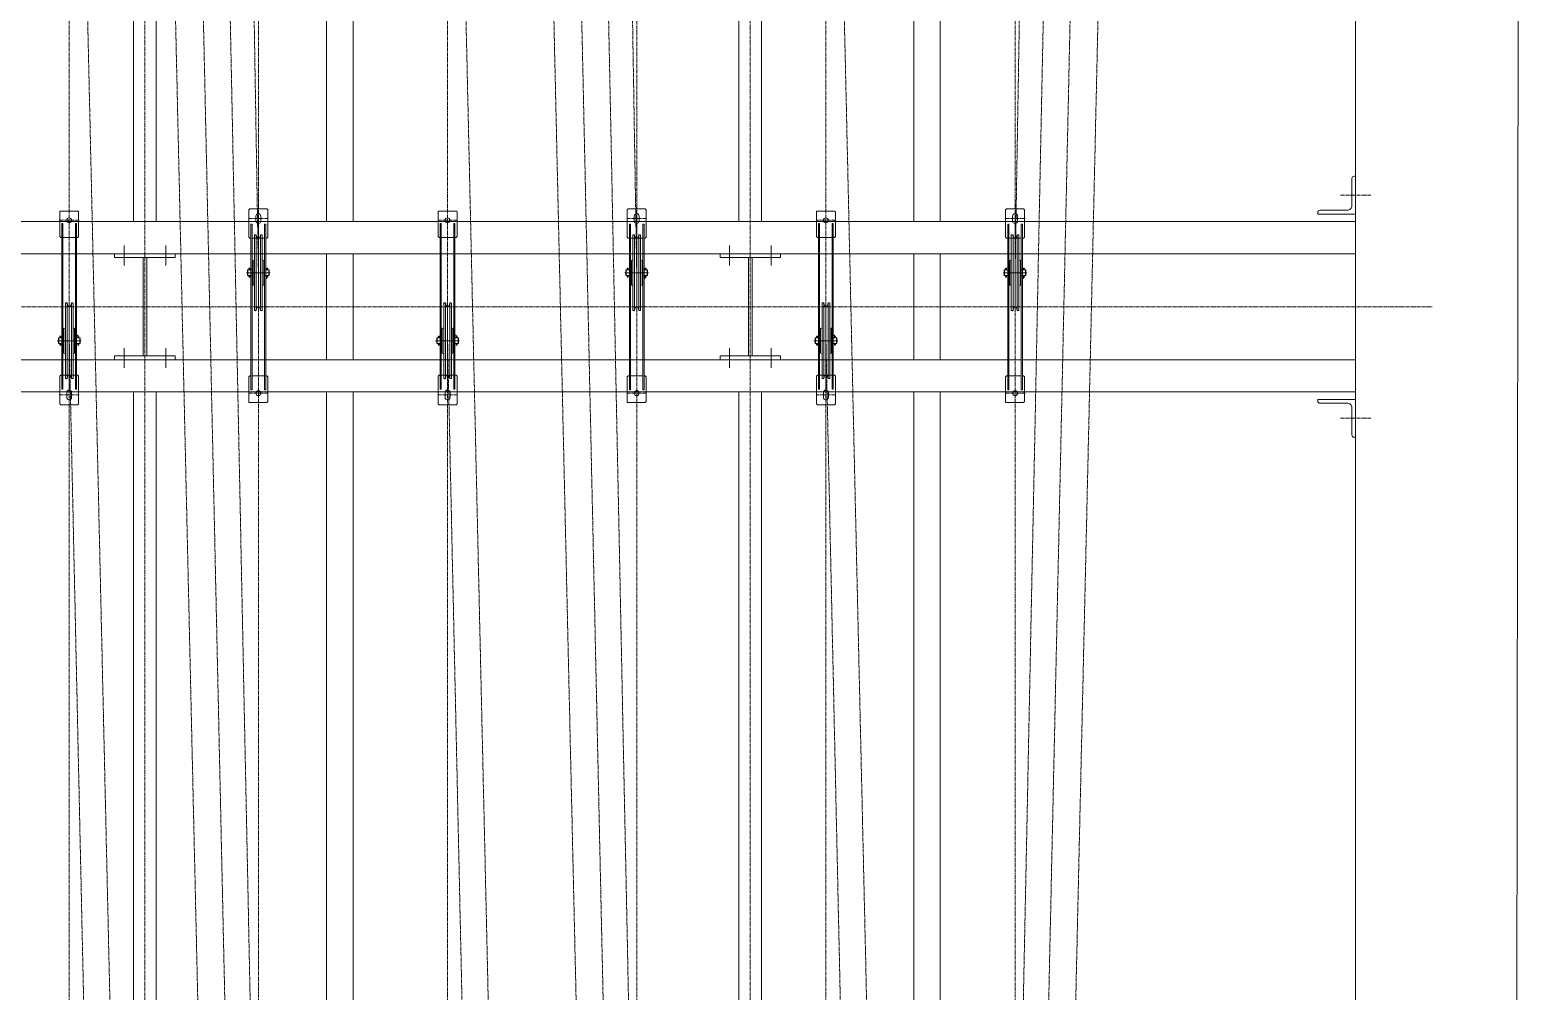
# Model space of a CAD drawing. Header units: millimetres. Extents: x 53635 to 142317, y 101101 to 147193.
# Drawn here: x 73712 to 77653, y 114912 to 117454 of the extents above; entities that cross this region are included whole.
import ezdxf

# ---------------------------------------------------------------- set-up
doc = ezdxf.new("R2010")
doc.units = ezdxf.units.MM
doc.header["$LTSCALE"] = 0.5
doc.header["$MEASUREMENT"] = 0
doc.linetypes.add('AXES2', pattern=[28.575, 19.05, -3.175, 3.175, -3.175])
for name, color, linetype, lineweight in [('-AXE', 1, 'AXES2', 0), ('-beton', 6, 'Continuous', 0), ('-fort', 7, 'Continuous', 0), ('AXE', 1, 'AXES2', 0), ('FORT', 7, 'Continuous', 0)]:
    doc.layers.add(name, color=color, linetype=linetype, lineweight=lineweight)

msp = doc.modelspace()

# ---------------------------------------------------------------- linework, layer by layer
at = {"layer": '-AXE'}
for p, q in [((74015.9, 121723.73), (74015.9, 105730.21)), ((75615.9, 121723.73), (75615.9, 105730.21)), ((77175.88, 117016.59), (77256.21, 117016.59)), ((70604.5, 116721.59), (77418.31, 116721.59)), ((77175.88, 116426.59), (77256.21, 116426.59))]:
    msp.add_line(p, q, dxfattribs=at)
at = {"layer": '-beton'}
for p, q in [((77626.32, 104896.59), (77653.47, 122516.59)), ((77215.89, 105296.59), (77215.89, 122146.59))]:
    msp.add_line(p, q, dxfattribs=at)
at = {"layer": '-fort'}
for p, q in [((73985.9, 119496.59), (73985.9, 116946.59)), ((74045.9, 119496.59), (74045.9, 116946.59)), ((75585.9, 119496.59), (75585.9, 116946.59)), ((75645.9, 119496.59), (75645.9, 116946.59)), ((70815.89, 116946.59), (77215.89, 116946.59)), ((73960.9, 116883.16), (73960.9, 116830.96)), ((74070.9, 116883.16), (74070.9, 116830.96)), ((75560.9, 116883.16), (75560.9, 116830.96)), ((75670.9, 116883.16), (75670.9, 116830.96)), ((70815.89, 116861.59), (77215.89, 116861.59)), ((73935.9, 116861.59), (73935.9, 116851.59)), ((73935.9, 116851.59), (74095.9, 116851.59)), ((74010.9, 116851.59), (74010.9, 116591.59)), ((74020.9, 116851.59), (74020.9, 116591.59)), ((74095.9, 116861.59), (74095.9, 116851.59)), ((75535.9, 116861.59), (75535.9, 116851.59)), ((75535.9, 116851.59), (75695.9, 116851.59)), ((75610.9, 116851.59), (75610.9, 116591.59)), ((75620.9, 116851.59), (75620.9, 116591.59)), ((75695.9, 116861.59), (75695.9, 116851.59)), ((73960.9, 116560.01), (73960.9, 116612.21)), ((74070.9, 116560.01), (74070.9, 116612.21)), ((75560.9, 116560.01), (75560.9, 116612.21)), ((75670.9, 116560.01), (75670.9, 116612.21)), ((70815.89, 116581.59), (77215.89, 116581.59)), ((73935.9, 116591.59), (74095.9, 116591.59)), ((73935.9, 116581.59), (73935.9, 116591.59)), ((74095.9, 116581.59), (74095.9, 116591.59)), ((75535.9, 116581.59), (75535.9, 116591.59)), ((75535.9, 116591.59), (75695.9, 116591.59)), ((75695.9, 116581.59), (75695.9, 116591.59)), ((70815.89, 116496.59), (77215.89, 116496.59)), ((73985.9, 116496.59), (73985.9, 113946.59)), ((74045.9, 116496.59), (74045.9, 113946.59)), ((75585.9, 116496.59), (75585.9, 113946.59)), ((75645.9, 116496.59), (75645.9, 113946.59))]:
    msp.add_line(p, q, dxfattribs=at)
for points in [[(77205.9, 117060.59, -0.4142136), (77211.9, 117066.59), (77215.9, 117066.59), (77215.9, 116966.59), (77115.9, 116966.59), (77115.9, 116970.59, -0.4142136), (77121.9, 116976.59), (77193.9, 116976.59, 0.4142136), (77205.9, 116988.59)], [(77205.9, 116382.59, 0.4142136), (77211.9, 116376.59), (77215.9, 116376.59), (77215.9, 116476.59), (77115.9, 116476.59), (77115.9, 116472.59, 0.4142136), (77121.9, 116466.59), (77193.9, 116466.59, -0.4142136), (77205.9, 116454.59)]]:
    msp.add_lwpolyline(points, format="xyb", close=True, dxfattribs=at)
at = {"layer": 'AXE'}
for p, q in [((74315.89, 121521.59), (74315.89, 106721.59)), ((75315.89, 121521.59), (75315.89, 106721.59)), ((76315.89, 121521.59), (76315.89, 106721.59)), ((74315.89, 107811.59), (74007.89, 121409.09)), ((74084.89, 121409.09), (74315.89, 110811.59)), ((74315.89, 113811.59), (74161.89, 121409.09)), ((74238.89, 121409.09), (74315.89, 116811.59)), ((75315.89, 107811.59), (75007.89, 121409.09)), ((75084.89, 121409.09), (75315.89, 110811.59)), ((75315.89, 113811.59), (75161.89, 121409.09)), ((75238.89, 121409.09), (75315.89, 116811.59)), ((76315.89, 107811.59), (76623.89, 121409.09)), ((76546.89, 121409.09), (76315.89, 110811.59)), ((76315.89, 113811.59), (76469.89, 121409.09)), ((76392.89, 121409.09), (76315.89, 116811.59)), ((73815.89, 120721.59), (73815.89, 105921.59)), ((74815.89, 120721.59), (74815.89, 105921.59)), ((75815.89, 120721.59), (75815.89, 105921.59)), ((73815.89, 119631.59), (74123.89, 106034.09)), ((74815.89, 119631.59), (75123.89, 106034.09)), ((75815.89, 119631.59), (76123.89, 106034.09)), ((74315.79, 116879.41), (74315.79, 116994.96)), ((75315.79, 116879.41), (75315.79, 116994.96)), ((76315.79, 116879.41), (76315.79, 116994.96)), ((74342.07, 116954.59), (74289.52, 116954.59)), ((75342.07, 116954.59), (75289.52, 116954.59)), ((76342.07, 116954.59), (76289.52, 116954.59)), ((73842.07, 116950.09), (73789.52, 116950.09)), ((74842.07, 116950.09), (74789.52, 116950.09)), ((75842.07, 116950.09), (75789.52, 116950.09)), ((74046.89, 106034.09), (73815.89, 116631.59)), ((75046.89, 106034.09), (74815.89, 116631.59)), ((76046.89, 106034.09), (75815.89, 116631.59)), ((73815.79, 116563.76), (73815.79, 116448.21)), ((74815.79, 116563.76), (74815.79, 116448.21)), ((75815.79, 116563.76), (75815.79, 116448.21)), ((73842.07, 116488.59), (73789.52, 116488.59)), ((74342.07, 116493.09), (74289.52, 116493.09)), ((74842.07, 116488.59), (74789.52, 116488.59)), ((75342.07, 116493.09), (75289.52, 116493.09)), ((75842.07, 116488.59), (75789.52, 116488.59)), ((76342.07, 116493.09), (76289.52, 116493.09))]:
    msp.add_line(p, q, dxfattribs=at)
at = {"layer": 'FORT'}
for p, q in [((74496.15, 116946.59), (74496.15, 119496.59)), ((74566.15, 116946.59), (74566.15, 119496.59)), ((76047.82, 116946.59), (76047.82, 119496.59)), ((76117.82, 116946.59), (76117.82, 119496.59)), ((73838.29, 116974.59), (73790.79, 116974.59)), ((73790.79, 116974.59), (73790.79, 116907.09)), ((73840.79, 116972.09), (73838.29, 116974.59)), ((73840.79, 116907.09), (73840.79, 116972.09)), ((74290.79, 116978.09), (74293.29, 116980.59)), ((74290.79, 116978.09), (74290.79, 116905.09)), ((74338.29, 116980.59), (74293.29, 116980.59)), ((74309.29, 116948.09), (74309.29, 116961.09)), ((74322.29, 116948.09), (74322.29, 116961.09)), ((74340.79, 116978.09), (74338.29, 116980.59)), ((74340.79, 116905.09), (74340.79, 116978.09)), ((74838.29, 116974.59), (74790.79, 116974.59)), ((74790.79, 116974.59), (74790.79, 116907.09)), ((74840.79, 116972.09), (74838.29, 116974.59)), ((74840.79, 116907.09), (74840.79, 116972.09)), ((75290.79, 116978.09), (75293.29, 116980.59)), ((75290.79, 116978.09), (75290.79, 116905.09)), ((75338.29, 116980.59), (75293.29, 116980.59)), ((75309.29, 116948.09), (75309.29, 116961.09)), ((75322.29, 116948.09), (75322.29, 116961.09)), ((75340.79, 116978.09), (75338.29, 116980.59)), ((75340.79, 116905.09), (75340.79, 116978.09)), ((75838.29, 116974.59), (75790.79, 116974.59)), ((75790.79, 116974.59), (75790.79, 116907.09)), ((75840.79, 116972.09), (75838.29, 116974.59)), ((75840.79, 116907.09), (75840.79, 116972.09)), ((76290.79, 116978.09), (76293.29, 116980.59)), ((76290.79, 116978.09), (76290.79, 116905.09)), ((76338.29, 116980.59), (76293.29, 116980.59)), ((76309.29, 116948.09), (76309.29, 116961.09)), ((76322.29, 116948.09), (76322.29, 116961.09)), ((76340.79, 116978.09), (76338.29, 116980.59)), ((76340.79, 116905.09), (76340.79, 116978.09)), ((73796.29, 116503.59), (73796.29, 116941.59)), ((73799.29, 116941.59), (73796.29, 116941.59)), ((73799.29, 116503.59), (73799.29, 116941.59)), ((73832.29, 116503.59), (73832.29, 116941.59)), ((73835.29, 116941.59), (73832.29, 116941.59)), ((73835.29, 116503.59), (73835.29, 116941.59)), ((74296.29, 116939.59), (74296.29, 116501.59)), ((74296.29, 116939.59), (74299.29, 116939.59)), ((74299.29, 116939.59), (74299.29, 116501.59)), ((74332.29, 116939.59), (74332.29, 116501.59)), ((74332.29, 116939.59), (74335.29, 116939.59)), ((74335.29, 116939.59), (74335.29, 116501.59)), ((74796.29, 116503.59), (74796.29, 116941.59)), ((74799.29, 116941.59), (74796.29, 116941.59)), ((74799.29, 116503.59), (74799.29, 116941.59)), ((74832.29, 116503.59), (74832.29, 116941.59)), ((74835.29, 116941.59), (74832.29, 116941.59)), ((74835.29, 116503.59), (74835.29, 116941.59)), ((75296.29, 116939.59), (75296.29, 116501.59)), ((75296.29, 116939.59), (75299.29, 116939.59)), ((75299.29, 116939.59), (75299.29, 116501.59)), ((75332.29, 116939.59), (75332.29, 116501.59)), ((75332.29, 116939.59), (75335.29, 116939.59)), ((75335.29, 116939.59), (75335.29, 116501.59)), ((75796.29, 116503.59), (75796.29, 116941.59)), ((75799.29, 116941.59), (75796.29, 116941.59)), ((75799.29, 116503.59), (75799.29, 116941.59)), ((75832.29, 116503.59), (75832.29, 116941.59)), ((75835.29, 116941.59), (75832.29, 116941.59)), ((75835.29, 116503.59), (75835.29, 116941.59)), ((76296.29, 116939.59), (76296.29, 116501.59)), ((76296.29, 116939.59), (76299.29, 116939.59)), ((76299.29, 116939.59), (76299.29, 116501.59)), ((76332.29, 116939.59), (76332.29, 116501.59)), ((76332.29, 116939.59), (76335.29, 116939.59)), ((76335.29, 116939.59), (76335.29, 116501.59)), ((73793.29, 116904.59), (73790.79, 116907.09)), ((73793.29, 116904.59), (73796.29, 116904.59)), ((73799.29, 116904.59), (73832.29, 116904.59)), ((73835.29, 116904.59), (73838.29, 116904.59)), ((73838.29, 116904.59), (73840.79, 116907.09)), ((74293.29, 116902.59), (74290.79, 116905.09)), ((74293.29, 116902.59), (74296.29, 116902.59)), ((74299.29, 116902.59), (74332.29, 116902.59)), ((74305.89, 116811.59), (74305.89, 116910.59)), ((74306.89, 116911.59), (74309.38, 116911.59)), ((74310.34, 116714.09), (74310.34, 116910.84)), ((74312.03, 116904.55), (74310.34, 116910.84)), ((74319.76, 116904.55), (74321.44, 116910.84)), ((74321.44, 116714.09), (74321.44, 116910.84)), ((74322.41, 116911.59), (74324.89, 116911.59)), ((74325.89, 116712.59), (74325.89, 116910.59)), ((74335.29, 116902.59), (74338.29, 116902.59)), ((74338.29, 116902.59), (74340.79, 116905.09)), ((74793.29, 116904.59), (74790.79, 116907.09)), ((74793.29, 116904.59), (74796.29, 116904.59)), ((74799.29, 116904.59), (74832.29, 116904.59)), ((74835.29, 116904.59), (74838.29, 116904.59)), ((74838.29, 116904.59), (74840.79, 116907.09)), ((75293.29, 116902.59), (75290.79, 116905.09)), ((75293.29, 116902.59), (75296.29, 116902.59)), ((75299.29, 116902.59), (75332.29, 116902.59)), ((75305.89, 116811.59), (75305.89, 116910.59)), ((75306.89, 116911.59), (75309.38, 116911.59)), ((75310.34, 116714.09), (75310.34, 116910.84)), ((75312.03, 116904.55), (75310.34, 116910.84)), ((75319.76, 116904.55), (75321.44, 116910.84)), ((75321.44, 116714.09), (75321.44, 116910.84)), ((75322.41, 116911.59), (75324.89, 116911.59)), ((75325.89, 116712.59), (75325.89, 116910.59)), ((75335.29, 116902.59), (75338.29, 116902.59)), ((75338.29, 116902.59), (75340.79, 116905.09)), ((75793.29, 116904.59), (75790.79, 116907.09)), ((75793.29, 116904.59), (75796.29, 116904.59)), ((75799.29, 116904.59), (75832.29, 116904.59)), ((75835.29, 116904.59), (75838.29, 116904.59)), ((75838.29, 116904.59), (75840.79, 116907.09)), ((76293.29, 116902.59), (76290.79, 116905.09)), ((76293.29, 116902.59), (76296.29, 116902.59)), ((76299.29, 116902.59), (76332.29, 116902.59)), ((76305.89, 116811.59), (76305.89, 116910.59)), ((76306.89, 116911.59), (76309.38, 116911.59)), ((76310.34, 116714.09), (76310.34, 116910.84)), ((76312.03, 116904.55), (76310.34, 116910.84)), ((76319.76, 116904.55), (76321.44, 116910.84)), ((76321.44, 116714.09), (76321.44, 116910.84)), ((76322.41, 116911.59), (76324.89, 116911.59)), ((76325.89, 116712.59), (76325.89, 116910.59)), ((76335.29, 116902.59), (76338.29, 116902.59)), ((76338.29, 116902.59), (76340.79, 116905.09)), ((74301.89, 116844.09), (74305.89, 116845.16)), ((74301.89, 116811.59), (74301.89, 116844.09)), ((74329.89, 116844.09), (74325.89, 116845.16)), ((74329.89, 116811.59), (74329.89, 116844.09)), ((74496.15, 116581.59), (74496.15, 116861.59)), ((74566.15, 116581.59), (74566.15, 116861.59)), ((75301.89, 116844.09), (75305.89, 116845.16)), ((75301.89, 116811.59), (75301.89, 116844.09)), ((75329.89, 116844.09), (75325.89, 116845.16)), ((75329.89, 116811.59), (75329.89, 116844.09)), ((76047.82, 116581.59), (76047.82, 116861.59)), ((76117.82, 116581.59), (76117.82, 116861.59)), ((76301.89, 116844.09), (76305.89, 116845.16)), ((76301.89, 116811.59), (76301.89, 116844.09)), ((76329.89, 116844.09), (76325.89, 116845.16)), ((76329.89, 116811.59), (76329.89, 116844.09)), ((74288.24, 116819.09), (74287.39, 116818.21)), ((74287.39, 116818.21), (74287.39, 116804.96)), ((74288.24, 116804.09), (74287.39, 116804.96)), ((74288.24, 116804.09), (74288.24, 116819.09)), ((74293.39, 116819.09), (74288.24, 116819.09)), ((74293.39, 116804.09), (74288.24, 116804.09)), ((74290.68, 116823.41), (74290.68, 116822.6)), ((74293.36, 116823.41), (74290.68, 116823.41)), ((74290.68, 116822.6), (74292.6, 116822.6)), ((74292.6, 116821.36), (74290.68, 116819.94)), ((74290.68, 116819.94), (74291.18, 116819.1)), ((74290.68, 116803.23), (74291.18, 116804.07)), ((74292.6, 116801.81), (74290.68, 116803.23)), ((74290.68, 116800.57), (74292.6, 116800.57)), ((74290.68, 116799.76), (74290.68, 116800.57)), ((74293.36, 116799.76), (74290.68, 116799.76)), ((74291.23, 116819.18), (74293.36, 116820.68)), ((74291.23, 116803.99), (74293.36, 116802.49)), ((74292.6, 116822.6), (74292.6, 116821.36)), ((74292.6, 116800.57), (74292.6, 116801.81)), ((74293.36, 116820.68), (74293.36, 116823.41)), ((74293.36, 116802.49), (74293.36, 116799.76)), ((74299.39, 116819.19), (74293.39, 116819.19)), ((74299.39, 116803.99), (74293.39, 116803.99)), ((74301.99, 116823.09), (74299.49, 116823.09)), ((74301.99, 116800.09), (74299.49, 116800.09)), ((74301.89, 116811.59), (74301.89, 116779.09)), ((74305.89, 116811.59), (74305.89, 116712.59)), ((74329.79, 116823.09), (74332.29, 116823.09)), ((74329.79, 116800.09), (74332.29, 116800.09)), ((74329.89, 116811.59), (74329.89, 116779.09)), ((74338.39, 116819.19), (74332.39, 116819.19)), ((74338.39, 116803.99), (74332.39, 116803.99)), ((74338.39, 116796.59), (74335.39, 116796.59)), ((74343.55, 116819.09), (74338.39, 116819.09)), ((74343.55, 116804.09), (74338.39, 116804.09)), ((74338.39, 116797.08), (74338.39, 116803.98)), ((74338.43, 116820.57), (74338.43, 116823.31)), ((74338.43, 116823.31), (74341.11, 116823.31)), ((74340.56, 116819.08), (74338.43, 116820.57)), ((74340.56, 116803.88), (74338.43, 116802.38)), ((74338.43, 116802.38), (74338.43, 116799.65)), ((74338.43, 116799.65), (74341.11, 116799.65)), ((74339.19, 116822.49), (74339.19, 116821.26)), ((74341.11, 116822.49), (74339.19, 116822.49)), ((74339.19, 116821.26), (74341.11, 116819.84)), ((74339.19, 116801.7), (74341.11, 116803.12)), ((74339.19, 116800.46), (74339.19, 116801.7)), ((74341.11, 116800.46), (74339.19, 116800.46)), ((74341.11, 116819.84), (74340.61, 116819)), ((74341.11, 116803.12), (74340.61, 116803.96)), ((74341.11, 116823.31), (74341.11, 116822.49)), ((74341.11, 116799.65), (74341.11, 116800.46)), ((74343.55, 116804.09), (74343.55, 116819.09)), ((74343.55, 116804.09), (74343.55, 116819.09)), ((74343.55, 116819.09), (74344.39, 116818.21)), ((74343.55, 116804.09), (74344.39, 116804.96)), ((74344.39, 116818.21), (74344.39, 116804.96)), ((75288.24, 116819.09), (75287.39, 116818.21)), ((75287.39, 116818.21), (75287.39, 116804.96)), ((75288.24, 116804.09), (75287.39, 116804.96)), ((75288.24, 116804.09), (75288.24, 116819.09)), ((75293.39, 116819.09), (75288.24, 116819.09)), ((75293.39, 116804.09), (75288.24, 116804.09)), ((75290.68, 116823.41), (75290.68, 116822.6)), ((75293.36, 116823.41), (75290.68, 116823.41)), ((75290.68, 116822.6), (75292.6, 116822.6)), ((75292.6, 116821.36), (75290.68, 116819.94)), ((75290.68, 116819.94), (75291.18, 116819.1)), ((75290.68, 116803.23), (75291.18, 116804.07)), ((75292.6, 116801.81), (75290.68, 116803.23)), ((75290.68, 116800.57), (75292.6, 116800.57)), ((75290.68, 116799.76), (75290.68, 116800.57)), ((75293.36, 116799.76), (75290.68, 116799.76)), ((75291.23, 116819.18), (75293.36, 116820.68)), ((75291.23, 116803.99), (75293.36, 116802.49)), ((75292.6, 116822.6), (75292.6, 116821.36)), ((75292.6, 116800.57), (75292.6, 116801.81)), ((75293.36, 116820.68), (75293.36, 116823.41)), ((75293.36, 116802.49), (75293.36, 116799.76)), ((75299.39, 116819.19), (75293.39, 116819.19)), ((75299.39, 116803.99), (75293.39, 116803.99)), ((75301.99, 116823.09), (75299.49, 116823.09)), ((75301.99, 116800.09), (75299.49, 116800.09)), ((75301.89, 116811.59), (75301.89, 116779.09)), ((75305.89, 116811.59), (75305.89, 116712.59)), ((75329.79, 116823.09), (75332.29, 116823.09)), ((75329.79, 116800.09), (75332.29, 116800.09)), ((75329.89, 116811.59), (75329.89, 116779.09)), ((75338.39, 116819.19), (75332.39, 116819.19)), ((75338.39, 116803.99), (75332.39, 116803.99)), ((75338.39, 116796.59), (75335.39, 116796.59)), ((75343.55, 116819.09), (75338.39, 116819.09)), ((75343.55, 116804.09), (75338.39, 116804.09)), ((75338.39, 116797.08), (75338.39, 116803.98)), ((75338.43, 116820.57), (75338.43, 116823.31)), ((75338.43, 116823.31), (75341.11, 116823.31)), ((75340.56, 116819.08), (75338.43, 116820.57)), ((75340.56, 116803.88), (75338.43, 116802.38)), ((75338.43, 116802.38), (75338.43, 116799.65)), ((75338.43, 116799.65), (75341.11, 116799.65)), ((75339.19, 116822.49), (75339.19, 116821.26)), ((75341.11, 116822.49), (75339.19, 116822.49)), ((75339.19, 116821.26), (75341.11, 116819.84)), ((75339.19, 116801.7), (75341.11, 116803.12)), ((75339.19, 116800.46), (75339.19, 116801.7)), ((75341.11, 116800.46), (75339.19, 116800.46)), ((75341.11, 116819.84), (75340.61, 116819)), ((75341.11, 116803.12), (75340.61, 116803.96)), ((75341.11, 116823.31), (75341.11, 116822.49)), ((75341.11, 116799.65), (75341.11, 116800.46)), ((75343.55, 116804.09), (75343.55, 116819.09)), ((75343.55, 116804.09), (75343.55, 116819.09)), ((75343.55, 116819.09), (75344.39, 116818.21)), ((75343.55, 116804.09), (75344.39, 116804.96)), ((75344.39, 116818.21), (75344.39, 116804.96)), ((76288.24, 116819.09), (76287.39, 116818.21)), ((76287.39, 116818.21), (76287.39, 116804.96)), ((76288.24, 116804.09), (76287.39, 116804.96)), ((76288.24, 116804.09), (76288.24, 116819.09)), ((76293.39, 116819.09), (76288.24, 116819.09)), ((76293.39, 116804.09), (76288.24, 116804.09)), ((76290.68, 116823.41), (76290.68, 116822.6)), ((76293.36, 116823.41), (76290.68, 116823.41)), ((76290.68, 116822.6), (76292.6, 116822.6)), ((76292.6, 116821.36), (76290.68, 116819.94)), ((76290.68, 116819.94), (76291.18, 116819.1)), ((76290.68, 116803.23), (76291.18, 116804.07)), ((76292.6, 116801.81), (76290.68, 116803.23)), ((76290.68, 116800.57), (76292.6, 116800.57)), ((76290.68, 116799.76), (76290.68, 116800.57)), ((76293.36, 116799.76), (76290.68, 116799.76)), ((76291.23, 116819.18), (76293.36, 116820.68)), ((76291.23, 116803.99), (76293.36, 116802.49)), ((76292.6, 116822.6), (76292.6, 116821.36)), ((76292.6, 116800.57), (76292.6, 116801.81)), ((76293.36, 116820.68), (76293.36, 116823.41)), ((76293.36, 116802.49), (76293.36, 116799.76)), ((76299.39, 116819.19), (76293.39, 116819.19)), ((76299.39, 116803.99), (76293.39, 116803.99)), ((76301.99, 116823.09), (76299.49, 116823.09)), ((76301.99, 116800.09), (76299.49, 116800.09)), ((76301.89, 116811.59), (76301.89, 116779.09)), ((76305.89, 116811.59), (76305.89, 116712.59)), ((76329.79, 116823.09), (76332.29, 116823.09)), ((76329.79, 116800.09), (76332.29, 116800.09)), ((76329.89, 116811.59), (76329.89, 116779.09)), ((76338.39, 116819.19), (76332.39, 116819.19)), ((76338.39, 116803.99), (76332.39, 116803.99)), ((76338.39, 116796.59), (76335.39, 116796.59)), ((76343.55, 116819.09), (76338.39, 116819.09)), ((76343.55, 116804.09), (76338.39, 116804.09)), ((76338.39, 116797.08), (76338.39, 116803.98)), ((76338.43, 116820.57), (76338.43, 116823.31)), ((76338.43, 116823.31), (76341.11, 116823.31)), ((76340.56, 116819.08), (76338.43, 116820.57)), ((76340.56, 116803.88), (76338.43, 116802.38)), ((76338.43, 116802.38), (76338.43, 116799.65)), ((76338.43, 116799.65), (76341.11, 116799.65)), ((76339.19, 116822.49), (76339.19, 116821.26)), ((76341.11, 116822.49), (76339.19, 116822.49)), ((76339.19, 116821.26), (76341.11, 116819.84)), ((76339.19, 116801.7), (76341.11, 116803.12)), ((76339.19, 116800.46), (76339.19, 116801.7)), ((76341.11, 116800.46), (76339.19, 116800.46)), ((76341.11, 116819.84), (76340.61, 116819)), ((76341.11, 116803.12), (76340.61, 116803.96)), ((76341.11, 116823.31), (76341.11, 116822.49)), ((76341.11, 116799.65), (76341.11, 116800.46)), ((76343.55, 116804.09), (76343.55, 116819.09)), ((76343.55, 116804.09), (76343.55, 116819.09)), ((76343.55, 116819.09), (76344.39, 116818.21)), ((76343.55, 116804.09), (76344.39, 116804.96)), ((76344.39, 116818.21), (76344.39, 116804.96)), ((74301.89, 116779.09), (74305.89, 116778.01)), ((74305.89, 116778.01), (74305.89, 116739.84)), ((74329.89, 116779.09), (74325.89, 116778.01)), ((75301.89, 116779.09), (75305.89, 116778.01)), ((75305.89, 116778.01), (75305.89, 116739.84)), ((75329.89, 116779.09), (75325.89, 116778.01)), ((76301.89, 116779.09), (76305.89, 116778.01)), ((76305.89, 116778.01), (76305.89, 116739.84)), ((76329.89, 116779.09), (76325.89, 116778.01)), ((73805.89, 116631.59), (73805.89, 116730.59)), ((73806.89, 116731.59), (73809.38, 116731.59)), ((73812.03, 116724.55), (73810.34, 116730.84)), ((73810.34, 116729.09), (73810.34, 116532.33)), ((73819.76, 116724.55), (73821.44, 116730.84)), ((73821.44, 116729.09), (73821.44, 116532.33)), ((73822.41, 116731.59), (73824.89, 116731.59)), ((73825.89, 116730.59), (73825.89, 116532.59)), ((74312.03, 116718.62), (74310.34, 116712.33)), ((74319.76, 116718.62), (74321.44, 116712.33)), ((74805.89, 116631.59), (74805.89, 116730.59)), ((74806.89, 116731.59), (74809.38, 116731.59)), ((74812.03, 116724.55), (74810.34, 116730.84)), ((74810.34, 116729.09), (74810.34, 116532.33)), ((74819.76, 116724.55), (74821.44, 116730.84)), ((74821.44, 116729.09), (74821.44, 116532.33)), ((74822.41, 116731.59), (74824.89, 116731.59)), ((74825.89, 116730.59), (74825.89, 116532.59)), ((75312.03, 116718.62), (75310.34, 116712.33)), ((75319.76, 116718.62), (75321.44, 116712.33)), ((75805.89, 116631.59), (75805.89, 116730.59)), ((75806.89, 116731.59), (75809.38, 116731.59)), ((75812.03, 116724.55), (75810.34, 116730.84)), ((75810.34, 116729.09), (75810.34, 116532.33)), ((75819.76, 116724.55), (75821.44, 116730.84)), ((75821.44, 116729.09), (75821.44, 116532.33)), ((75822.41, 116731.59), (75824.89, 116731.59)), ((75825.89, 116730.59), (75825.89, 116532.59)), ((76312.03, 116718.62), (76310.34, 116712.33)), ((76319.76, 116718.62), (76321.44, 116712.33)), ((73805.89, 116665.16), (73805.89, 116703.33)), ((74306.89, 116711.59), (74309.38, 116711.59)), ((74322.41, 116711.59), (74324.89, 116711.59)), ((74805.89, 116665.16), (74805.89, 116703.33)), ((75306.89, 116711.59), (75309.38, 116711.59)), ((75322.41, 116711.59), (75324.89, 116711.59)), ((75805.89, 116665.16), (75805.89, 116703.33)), ((76306.89, 116711.59), (76309.38, 116711.59)), ((76322.41, 116711.59), (76324.89, 116711.59)), ((73788.24, 116639.09), (73787.39, 116638.21)), ((73787.39, 116624.96), (73787.39, 116638.21)), ((73788.24, 116639.09), (73788.24, 116624.09)), ((73793.39, 116639.09), (73788.24, 116639.09)), ((73793.36, 116643.41), (73790.68, 116643.41)), ((73790.68, 116643.41), (73790.68, 116642.6)), ((73790.68, 116642.6), (73792.6, 116642.6)), ((73792.6, 116641.36), (73790.68, 116639.94)), ((73790.68, 116639.94), (73791.18, 116639.1)), ((73791.23, 116639.18), (73793.36, 116640.68)), ((73792.6, 116642.6), (73792.6, 116641.36)), ((73793.36, 116640.68), (73793.36, 116643.41)), ((73799.39, 116639.19), (73793.39, 116639.19)), ((73801.99, 116643.09), (73799.49, 116643.09)), ((73801.89, 116664.09), (73805.89, 116665.16)), ((73801.89, 116631.59), (73801.89, 116664.09)), ((73829.89, 116664.09), (73825.89, 116665.16)), ((73829.79, 116643.09), (73832.29, 116643.09)), ((73829.89, 116631.59), (73829.89, 116664.09)), ((73838.39, 116639.19), (73832.39, 116639.19)), ((73838.39, 116646.59), (73835.39, 116646.59)), ((73838.39, 116646.09), (73838.39, 116639.19)), ((73843.55, 116639.09), (73838.39, 116639.09)), ((73838.43, 116640.79), (73838.43, 116643.52)), ((73838.43, 116643.52), (73841.11, 116643.52)), ((73840.56, 116639.29), (73838.43, 116640.79)), ((73839.19, 116642.71), (73839.19, 116641.47)), ((73841.11, 116642.71), (73839.19, 116642.71)), ((73839.19, 116641.47), (73841.11, 116640.05)), ((73841.11, 116640.05), (73840.61, 116639.21)), ((73841.11, 116643.52), (73841.11, 116642.71)), ((73843.55, 116639.09), (73843.55, 116624.09)), ((73843.55, 116639.09), (73843.55, 116624.09)), ((73843.55, 116639.09), (73844.39, 116638.21)), ((73844.39, 116624.96), (73844.39, 116638.21)), ((74788.24, 116639.09), (74787.39, 116638.21)), ((74787.39, 116624.96), (74787.39, 116638.21)), ((74788.24, 116639.09), (74788.24, 116624.09)), ((74793.39, 116639.09), (74788.24, 116639.09)), ((74793.36, 116643.41), (74790.68, 116643.41)), ((74790.68, 116643.41), (74790.68, 116642.6)), ((74790.68, 116642.6), (74792.6, 116642.6)), ((74792.6, 116641.36), (74790.68, 116639.94)), ((74790.68, 116639.94), (74791.18, 116639.1)), ((74791.23, 116639.18), (74793.36, 116640.68)), ((74792.6, 116642.6), (74792.6, 116641.36)), ((74793.36, 116640.68), (74793.36, 116643.41)), ((74799.39, 116639.19), (74793.39, 116639.19)), ((74801.99, 116643.09), (74799.49, 116643.09)), ((74801.89, 116664.09), (74805.89, 116665.16)), ((74801.89, 116631.59), (74801.89, 116664.09)), ((74829.89, 116664.09), (74825.89, 116665.16)), ((74829.79, 116643.09), (74832.29, 116643.09)), ((74829.89, 116631.59), (74829.89, 116664.09)), ((74838.39, 116639.19), (74832.39, 116639.19)), ((74838.39, 116646.59), (74835.39, 116646.59)), ((74838.39, 116646.09), (74838.39, 116639.19)), ((74843.55, 116639.09), (74838.39, 116639.09)), ((74838.43, 116640.79), (74838.43, 116643.52)), ((74838.43, 116643.52), (74841.11, 116643.52)), ((74840.56, 116639.29), (74838.43, 116640.79)), ((74839.19, 116642.71), (74839.19, 116641.47)), ((74841.11, 116642.71), (74839.19, 116642.71)), ((74839.19, 116641.47), (74841.11, 116640.05)), ((74841.11, 116640.05), (74840.61, 116639.21)), ((74841.11, 116643.52), (74841.11, 116642.71)), ((74843.55, 116639.09), (74843.55, 116624.09)), ((74843.55, 116639.09), (74843.55, 116624.09)), ((74843.55, 116639.09), (74844.39, 116638.21)), ((74844.39, 116624.96), (74844.39, 116638.21)), ((75788.24, 116639.09), (75787.39, 116638.21)), ((75787.39, 116624.96), (75787.39, 116638.21)), ((75788.24, 116639.09), (75788.24, 116624.09)), ((75793.39, 116639.09), (75788.24, 116639.09)), ((75793.36, 116643.41), (75790.68, 116643.41)), ((75790.68, 116643.41), (75790.68, 116642.6)), ((75790.68, 116642.6), (75792.6, 116642.6)), ((75792.6, 116641.36), (75790.68, 116639.94)), ((75790.68, 116639.94), (75791.18, 116639.1)), ((75791.23, 116639.18), (75793.36, 116640.68)), ((75792.6, 116642.6), (75792.6, 116641.36)), ((75793.36, 116640.68), (75793.36, 116643.41)), ((75799.39, 116639.19), (75793.39, 116639.19)), ((75801.99, 116643.09), (75799.49, 116643.09)), ((75801.89, 116664.09), (75805.89, 116665.16)), ((75801.89, 116631.59), (75801.89, 116664.09)), ((75829.89, 116664.09), (75825.89, 116665.16)), ((75829.79, 116643.09), (75832.29, 116643.09)), ((75829.89, 116631.59), (75829.89, 116664.09)), ((75838.39, 116639.19), (75832.39, 116639.19)), ((75838.39, 116646.59), (75835.39, 116646.59)), ((75838.39, 116646.09), (75838.39, 116639.19)), ((75843.55, 116639.09), (75838.39, 116639.09)), ((75838.43, 116640.79), (75838.43, 116643.52)), ((75838.43, 116643.52), (75841.11, 116643.52)), ((75840.56, 116639.29), (75838.43, 116640.79)), ((75839.19, 116642.71), (75839.19, 116641.47)), ((75841.11, 116642.71), (75839.19, 116642.71)), ((75839.19, 116641.47), (75841.11, 116640.05)), ((75841.11, 116640.05), (75840.61, 116639.21)), ((75841.11, 116643.52), (75841.11, 116642.71)), ((75843.55, 116639.09), (75843.55, 116624.09)), ((75843.55, 116639.09), (75843.55, 116624.09)), ((75843.55, 116639.09), (75844.39, 116638.21)), ((75844.39, 116624.96), (75844.39, 116638.21)), ((73788.24, 116624.09), (73787.39, 116624.96)), ((73793.39, 116624.09), (73788.24, 116624.09)), ((73790.68, 116623.23), (73791.18, 116624.07)), ((73792.6, 116621.81), (73790.68, 116623.23)), ((73790.68, 116619.76), (73790.68, 116620.57)), ((73790.68, 116620.57), (73792.6, 116620.57)), ((73793.36, 116619.76), (73790.68, 116619.76)), ((73791.23, 116623.99), (73793.36, 116622.49)), ((73792.6, 116620.57), (73792.6, 116621.81)), ((73793.36, 116622.49), (73793.36, 116619.76)), ((73799.39, 116623.99), (73793.39, 116623.99)), ((73801.99, 116620.09), (73799.49, 116620.09)), ((73801.89, 116631.59), (73801.89, 116599.09)), ((73801.89, 116599.09), (73805.89, 116598.01)), ((73805.89, 116631.59), (73805.89, 116532.59)), ((73829.89, 116599.09), (73825.89, 116598.01)), ((73829.79, 116620.09), (73832.29, 116620.09)), ((73829.89, 116631.59), (73829.89, 116599.09)), ((73838.39, 116623.99), (73832.39, 116623.99)), ((73843.55, 116624.09), (73838.39, 116624.09)), ((73840.56, 116624.09), (73838.43, 116622.6)), ((73838.43, 116622.6), (73838.43, 116619.86)), ((73838.43, 116619.86), (73841.11, 116619.86)), ((73839.19, 116621.91), (73841.11, 116623.33)), ((73839.19, 116620.68), (73839.19, 116621.91)), ((73841.11, 116620.68), (73839.19, 116620.68)), ((73841.11, 116623.33), (73840.61, 116624.17)), ((73841.11, 116619.86), (73841.11, 116620.68)), ((73843.55, 116624.09), (73844.39, 116624.96)), ((74788.24, 116624.09), (74787.39, 116624.96)), ((74793.39, 116624.09), (74788.24, 116624.09)), ((74790.68, 116623.23), (74791.18, 116624.07)), ((74792.6, 116621.81), (74790.68, 116623.23)), ((74790.68, 116619.76), (74790.68, 116620.57)), ((74790.68, 116620.57), (74792.6, 116620.57)), ((74793.36, 116619.76), (74790.68, 116619.76)), ((74791.23, 116623.99), (74793.36, 116622.49)), ((74792.6, 116620.57), (74792.6, 116621.81)), ((74793.36, 116622.49), (74793.36, 116619.76)), ((74799.39, 116623.99), (74793.39, 116623.99)), ((74801.99, 116620.09), (74799.49, 116620.09)), ((74801.89, 116631.59), (74801.89, 116599.09)), ((74801.89, 116599.09), (74805.89, 116598.01)), ((74805.89, 116631.59), (74805.89, 116532.59)), ((74829.89, 116599.09), (74825.89, 116598.01)), ((74829.79, 116620.09), (74832.29, 116620.09)), ((74829.89, 116631.59), (74829.89, 116599.09)), ((74838.39, 116623.99), (74832.39, 116623.99)), ((74843.55, 116624.09), (74838.39, 116624.09)), ((74840.56, 116624.09), (74838.43, 116622.6)), ((74838.43, 116622.6), (74838.43, 116619.86)), ((74838.43, 116619.86), (74841.11, 116619.86)), ((74839.19, 116621.91), (74841.11, 116623.33)), ((74839.19, 116620.68), (74839.19, 116621.91)), ((74841.11, 116620.68), (74839.19, 116620.68)), ((74841.11, 116623.33), (74840.61, 116624.17)), ((74841.11, 116619.86), (74841.11, 116620.68)), ((74843.55, 116624.09), (74844.39, 116624.96)), ((75788.24, 116624.09), (75787.39, 116624.96)), ((75793.39, 116624.09), (75788.24, 116624.09)), ((75790.68, 116623.23), (75791.18, 116624.07)), ((75792.6, 116621.81), (75790.68, 116623.23)), ((75790.68, 116619.76), (75790.68, 116620.57)), ((75790.68, 116620.57), (75792.6, 116620.57)), ((75793.36, 116619.76), (75790.68, 116619.76)), ((75791.23, 116623.99), (75793.36, 116622.49)), ((75792.6, 116620.57), (75792.6, 116621.81)), ((75793.36, 116622.49), (75793.36, 116619.76)), ((75799.39, 116623.99), (75793.39, 116623.99)), ((75801.99, 116620.09), (75799.49, 116620.09)), ((75801.89, 116631.59), (75801.89, 116599.09)), ((75801.89, 116599.09), (75805.89, 116598.01)), ((75805.89, 116631.59), (75805.89, 116532.59)), ((75829.89, 116599.09), (75825.89, 116598.01)), ((75829.79, 116620.09), (75832.29, 116620.09)), ((75829.89, 116631.59), (75829.89, 116599.09)), ((75838.39, 116623.99), (75832.39, 116623.99)), ((75843.55, 116624.09), (75838.39, 116624.09)), ((75840.56, 116624.09), (75838.43, 116622.6)), ((75838.43, 116622.6), (75838.43, 116619.86)), ((75838.43, 116619.86), (75841.11, 116619.86)), ((75839.19, 116621.91), (75841.11, 116623.33)), ((75839.19, 116620.68), (75839.19, 116621.91)), ((75841.11, 116620.68), (75839.19, 116620.68)), ((75841.11, 116623.33), (75840.61, 116624.17)), ((75841.11, 116619.86), (75841.11, 116620.68)), ((75843.55, 116624.09), (75844.39, 116624.96)), ((73793.29, 116540.59), (73790.79, 116538.09)), ((73790.79, 116465.09), (73790.79, 116538.09)), ((73793.29, 116540.59), (73796.29, 116540.59)), ((73799.29, 116540.59), (73832.29, 116540.59)), ((73806.89, 116531.59), (73809.38, 116531.59)), ((73812.03, 116538.62), (73810.34, 116532.33)), ((73819.76, 116538.62), (73821.44, 116532.33)), ((73822.41, 116531.59), (73824.89, 116531.59)), ((73835.29, 116540.59), (73838.29, 116540.59)), ((73838.29, 116540.59), (73840.79, 116538.09)), ((73840.79, 116538.09), (73840.79, 116465.09)), ((74293.29, 116538.59), (74290.79, 116536.09)), ((74290.79, 116468.59), (74290.79, 116536.09)), ((74293.29, 116538.59), (74296.29, 116538.59)), ((74299.29, 116538.59), (74332.29, 116538.59)), ((74335.29, 116538.59), (74338.29, 116538.59)), ((74338.29, 116538.59), (74340.79, 116536.09)), ((74340.79, 116536.09), (74340.79, 116471.09)), ((74793.29, 116540.59), (74790.79, 116538.09)), ((74790.79, 116465.09), (74790.79, 116538.09)), ((74793.29, 116540.59), (74796.29, 116540.59)), ((74799.29, 116540.59), (74832.29, 116540.59)), ((74806.89, 116531.59), (74809.38, 116531.59)), ((74812.03, 116538.62), (74810.34, 116532.33)), ((74819.76, 116538.62), (74821.44, 116532.33)), ((74822.41, 116531.59), (74824.89, 116531.59)), ((74835.29, 116540.59), (74838.29, 116540.59)), ((74838.29, 116540.59), (74840.79, 116538.09)), ((74840.79, 116538.09), (74840.79, 116465.09)), ((75293.29, 116538.59), (75290.79, 116536.09)), ((75290.79, 116468.59), (75290.79, 116536.09)), ((75293.29, 116538.59), (75296.29, 116538.59)), ((75299.29, 116538.59), (75332.29, 116538.59)), ((75335.29, 116538.59), (75338.29, 116538.59)), ((75338.29, 116538.59), (75340.79, 116536.09)), ((75340.79, 116536.09), (75340.79, 116471.09)), ((75793.29, 116540.59), (75790.79, 116538.09)), ((75790.79, 116465.09), (75790.79, 116538.09)), ((75793.29, 116540.59), (75796.29, 116540.59)), ((75799.29, 116540.59), (75832.29, 116540.59)), ((75806.89, 116531.59), (75809.38, 116531.59)), ((75812.03, 116538.62), (75810.34, 116532.33)), ((75819.76, 116538.62), (75821.44, 116532.33)), ((75822.41, 116531.59), (75824.89, 116531.59)), ((75835.29, 116540.59), (75838.29, 116540.59)), ((75838.29, 116540.59), (75840.79, 116538.09)), ((75840.79, 116538.09), (75840.79, 116465.09)), ((76293.29, 116538.59), (76290.79, 116536.09)), ((76290.79, 116468.59), (76290.79, 116536.09)), ((76293.29, 116538.59), (76296.29, 116538.59)), ((76299.29, 116538.59), (76332.29, 116538.59)), ((76335.29, 116538.59), (76338.29, 116538.59)), ((76338.29, 116538.59), (76340.79, 116536.09)), ((76340.79, 116536.09), (76340.79, 116471.09)), ((73796.29, 116503.59), (73799.29, 116503.59)), ((73809.29, 116495.09), (73809.29, 116482.09)), ((73822.29, 116495.09), (73822.29, 116482.09)), ((73832.29, 116503.59), (73835.29, 116503.59)), ((74299.29, 116501.59), (74296.29, 116501.59)), ((74335.29, 116501.59), (74332.29, 116501.59)), ((74496.15, 113946.59), (74496.15, 116496.59)), ((74566.15, 113946.59), (74566.15, 116496.59)), ((74796.29, 116503.59), (74799.29, 116503.59)), ((74809.29, 116495.09), (74809.29, 116482.09)), ((74822.29, 116495.09), (74822.29, 116482.09)), ((74832.29, 116503.59), (74835.29, 116503.59)), ((75299.29, 116501.59), (75296.29, 116501.59)), ((75335.29, 116501.59), (75332.29, 116501.59)), ((75796.29, 116503.59), (75799.29, 116503.59)), ((75809.29, 116495.09), (75809.29, 116482.09)), ((75822.29, 116495.09), (75822.29, 116482.09)), ((75832.29, 116503.59), (75835.29, 116503.59)), ((76047.82, 113946.59), (76047.82, 116496.59)), ((76117.82, 113946.59), (76117.82, 116496.59)), ((76299.29, 116501.59), (76296.29, 116501.59)), ((76335.29, 116501.59), (76332.29, 116501.59)), ((73790.79, 116465.09), (73793.29, 116462.59)), ((73838.29, 116462.59), (73793.29, 116462.59)), ((73840.79, 116465.09), (73838.29, 116462.59)), ((74338.29, 116468.59), (74290.79, 116468.59)), ((74340.79, 116471.09), (74338.29, 116468.59)), ((74790.79, 116465.09), (74793.29, 116462.59)), ((74838.29, 116462.59), (74793.29, 116462.59)), ((74840.79, 116465.09), (74838.29, 116462.59)), ((75338.29, 116468.59), (75290.79, 116468.59)), ((75340.79, 116471.09), (75338.29, 116468.59)), ((75790.79, 116465.09), (75793.29, 116462.59)), ((75838.29, 116462.59), (75793.29, 116462.59)), ((75840.79, 116465.09), (75838.29, 116462.59)), ((76338.29, 116468.59), (76290.79, 116468.59)), ((76340.79, 116471.09), (76338.29, 116468.59))]:
    msp.add_line(p, q, dxfattribs=at)
at = {"layer": 'FORT', "color": 1}
for p, q in [((74315.89, 116708.09), (74315.89, 116910.38)), ((75315.89, 116708.09), (75315.89, 116910.38)), ((76315.89, 116708.09), (76315.89, 116910.38)), ((74347.04, 116811.59), (74284.09, 116811.59)), ((75347.04, 116811.59), (75284.09, 116811.59)), ((76347.04, 116811.59), (76284.09, 116811.59)), ((73815.89, 116735.09), (73815.89, 116532.79)), ((74815.89, 116735.09), (74815.89, 116532.79)), ((75815.89, 116735.09), (75815.89, 116532.79)), ((73847.04, 116631.59), (73784.09, 116631.59)), ((74847.04, 116631.59), (74784.09, 116631.59)), ((75847.04, 116631.59), (75784.09, 116631.59))]:
    msp.add_line(p, q, dxfattribs=at)
at = {"layer": 'FORT'}
for centre in [(73815.79, 116950.09), (74815.79, 116950.09), (75815.79, 116950.09), (74315.79, 116493.09), (75315.79, 116493.09), (76315.79, 116493.09)]:
    msp.add_circle(centre, 6.5, dxfattribs=at)
for centre, radius, start, end in [((74315.79, 116961.09), 6.5, 0, 180), ((75315.79, 116961.09), 6.5, 0, 180), ((76315.79, 116961.09), 6.5, 0, 180), ((74315.79, 116948.09), 6.5, 180, 360), ((75315.79, 116948.09), 6.5, 180, 360), ((76315.79, 116948.09), 6.5, 180, 360), ((74306.89, 116910.59), 1, 90, 180), ((74309.38, 116910.59), 1, 15, 90), ((74315.89, 116905.59), 4, -165, -15), ((74322.41, 116910.59), 1, 90, 165), ((74324.89, 116910.59), 1, 0, 90), ((75306.89, 116910.59), 1, 90, 180), ((75309.38, 116910.59), 1, 15, 90), ((75315.89, 116905.59), 4, -165, -15), ((75322.41, 116910.59), 1, 90, 165), ((75324.89, 116910.59), 1, 0, 90), ((76306.89, 116910.59), 1, 90, 180), ((76309.38, 116910.59), 1, 15, 90), ((76315.89, 116905.59), 4, -165, -15), ((76322.41, 116910.59), 1, 90, 165), ((76324.89, 116910.59), 1, 0, 90), ((73806.89, 116730.59), 1, 90, 180), ((73809.38, 116730.59), 1, 15, 90), ((73815.89, 116725.59), 4, -165, -15), ((73822.41, 116730.59), 1, 90, 165), ((73824.89, 116730.59), 1, 0, 90), ((74315.89, 116717.59), 4, 15, 165), ((74806.89, 116730.59), 1, 90, 180), ((74809.38, 116730.59), 1, 15, 90), ((74815.89, 116725.59), 4, -165, -15), ((74822.41, 116730.59), 1, 90, 165), ((74824.89, 116730.59), 1, 0, 90), ((75315.89, 116717.59), 4, 15, 165), ((75806.89, 116730.59), 1, 90, 180), ((75809.38, 116730.59), 1, 15, 90), ((75815.89, 116725.59), 4, -165, -15), ((75822.41, 116730.59), 1, 90, 165), ((75824.89, 116730.59), 1, 0, 90), ((76315.89, 116717.59), 4, 15, 165), ((74306.89, 116712.59), 1, 180, 270), ((74309.38, 116712.59), 1, -90, -15), ((74322.41, 116712.59), 1, -165, -90), ((74324.89, 116712.59), 1, -90, 0), ((75306.89, 116712.59), 1, 180, 270), ((75309.38, 116712.59), 1, -90, -15), ((75322.41, 116712.59), 1, -165, -90), ((75324.89, 116712.59), 1, -90, 0), ((76306.89, 116712.59), 1, 180, 270), ((76309.38, 116712.59), 1, -90, -15), ((76322.41, 116712.59), 1, -165, -90), ((76324.89, 116712.59), 1, -90, 0), ((73806.89, 116532.59), 1, 180, 270), ((73809.38, 116532.59), 1, -90, -15), ((73815.89, 116537.59), 4, 15, 165), ((73822.41, 116532.59), 1, -165, -90), ((73824.89, 116532.59), 1, -90, 0), ((74806.89, 116532.59), 1, 180, 270), ((74809.38, 116532.59), 1, -90, -15), ((74815.89, 116537.59), 4, 15, 165), ((74822.41, 116532.59), 1, -165, -90), ((74824.89, 116532.59), 1, -90, 0), ((75806.89, 116532.59), 1, 180, 270), ((75809.38, 116532.59), 1, -90, -15), ((75815.89, 116537.59), 4, 15, 165), ((75822.41, 116532.59), 1, -165, -90), ((75824.89, 116532.59), 1, -90, 0), ((73815.79, 116495.09), 6.5, 0, 180), ((73815.79, 116482.09), 6.5, 180, 360), ((74815.79, 116495.09), 6.5, 0, 180), ((74815.79, 116482.09), 6.5, 180, 360), ((75815.79, 116495.09), 6.5, 0, 180), ((75815.79, 116482.09), 6.5, 180, 360)]:
    msp.add_arc(centre, radius, start, end, dxfattribs=at)
at = {"layer": 'FORT', "linetype": 'Continuous'}
for p in [(74308.23, 116911.59), (75308.23, 116911.59), (76308.23, 116911.59), (74301.89, 116779.09), (74301.89, 116779.09), (74329.89, 116779.09), (75301.89, 116779.09), (75301.89, 116779.09), (75329.89, 116779.09), (76301.89, 116779.09), (76301.89, 116779.09), (76329.89, 116779.09), (73808.23, 116731.59), (74808.23, 116731.59), (75808.23, 116731.59), (74308.23, 116711.59), (75308.23, 116711.59), (76308.23, 116711.59), (73801.89, 116664.09), (73801.89, 116664.09), (73829.89, 116664.09), (74801.89, 116664.09), (74801.89, 116664.09), (74829.89, 116664.09), (75801.89, 116664.09), (75801.89, 116664.09), (75829.89, 116664.09), (73808.23, 116531.59), (74808.23, 116531.59), (75808.23, 116531.59)]:
    msp.add_point(p, dxfattribs=at)

doc.saveas('drawing.dxf')
